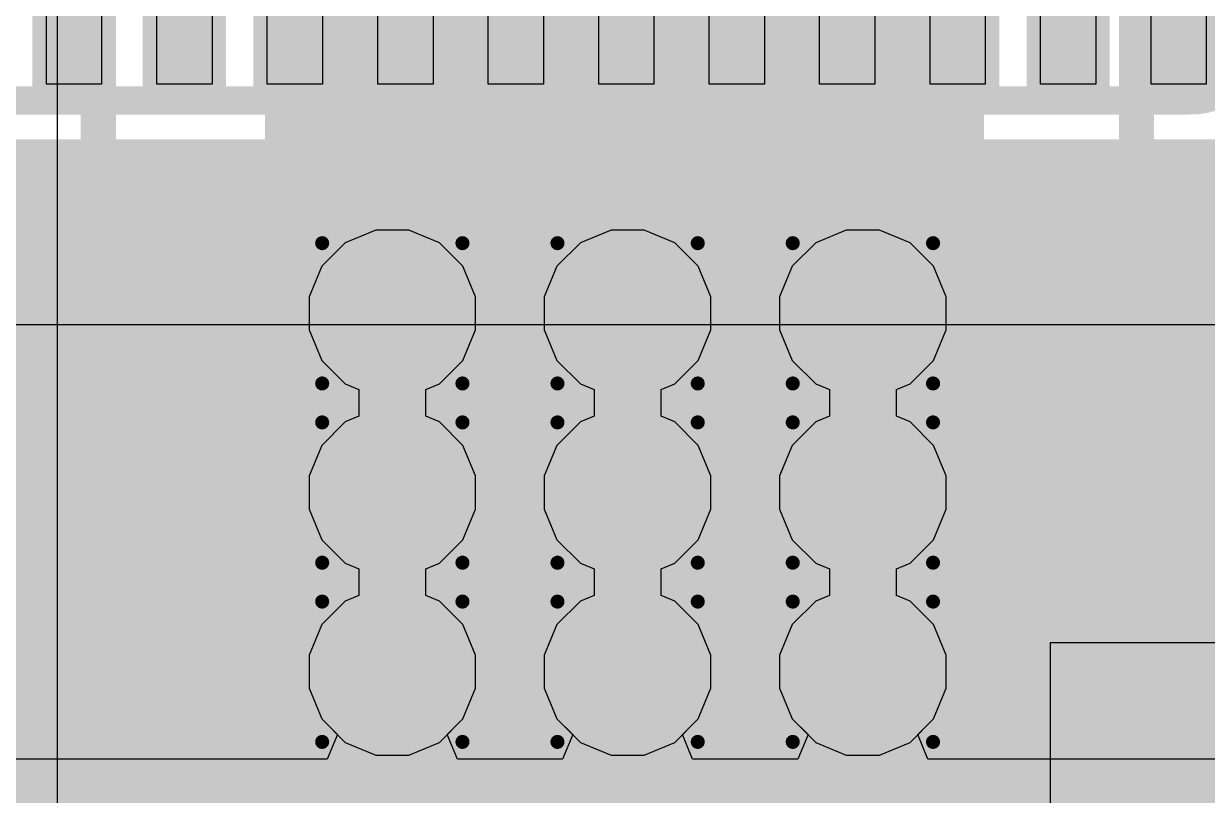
# Model space of a CAD drawing. Header units: inches. Extents: x -6 to 283, y -12 to 154.
# Drawn here: x 20.008 to 24.294, y -3.486 to -0.693 of the extents above; entities that cross this region are included whole.
import ezdxf

# ---------------------------------------------------------------- set-up
doc = ezdxf.new("R2010")
doc.units = ezdxf.units.IN
for name, color, linetype in [('Bottom Layer', 5, 'Continuous'), ('Bottom Overlay', 54, 'Continuous'), ('Bottom Paste', 16, 'Continuous'), ('Bottom Solder', 6, 'Continuous'), ('Drill Drawing', 1, 'Continuous'), ('GND-1', 16, 'Continuous'), ('GND-2', 90, 'Continuous'), ('GND-3', 216, 'Continuous'), ('GND-4', 54, 'Continuous'), ('PWR-1', 156, 'Continuous'), ('PWR-2', 130, 'Continuous'), ('Signal L1', 76, 'Continuous'), ('Signal L2', 6, 'Continuous'), ('Top Layer', 1, 'Continuous'), ('Top Paste', 8, 'Continuous'), ('Top Solder', 216, 'Continuous'), ('Via Holes', 16, 'Continuous')]:
    doc.layers.add(name, color=color, linetype=linetype)

# ---------------------------------------------------------------- blocks, each defined once
blk = doc.blocks.new('ESOP_8_B_53')
at = {"layer": 'Bottom Layer'}
blk.add_hatch(color=5, dxfattribs=at).paths.add_polyline_path([(-1.2, 1.65), (1.2, 1.65), (1.2, -1.65), (-1.2, -1.65)])
at = {"layer": 'Bottom Paste'}
blk.add_hatch(color=16, dxfattribs=at).paths.add_polyline_path([(-1.2, 1.65), (1.2, 1.65), (1.2, -1.65), (-1.2, -1.65)])
at = {"layer": 'Bottom Solder'}
blk.add_hatch(color=6, dxfattribs=at).paths.add_polyline_path([(-1.3016, 1.7516), (1.3016, 1.7516), (1.3016, -1.7516), (-1.3016, -1.7516)])
at = {"layer": 'Bottom Overlay'}
for points in [[(-1.905, -2.5146, 0.127, 0.127, 0), (-1.905, 2.5146, 0.127, 0.127, 0)], [(1.8542, -2.5146, 0.127, 0.127, 0), (1.8542, 2.5146, 0.127, 0.127, 0)]]:
    blk.add_lwpolyline(points, format="xyseb", dxfattribs=at)
blk = doc.blocks.new('QFN_64_EP_7_5_7_5__55')
at = {"layer": 'Top Layer'}
for points in [[(-3.1, 3.1), (3.1, 3.1), (3.1, -3.1), (-3.1, -3.1)], [(-4.3499, 1.9001), (-3.3499, 1.9001), (-3.3499, 1.7001), (-4.3499, 1.7001)], [(-4.3499, 1.5001), (-3.3499, 1.5001), (-3.3499, 1.3001), (-4.3499, 1.3001)], [(-4.3499, 1.1), (-3.3499, 1.1), (-3.3499, 0.9), (-4.3499, 0.9)], [(-4.3499, 0.6999), (-3.3499, 0.6999), (-3.3499, 0.4999), (-4.3499, 0.4999)], [(-4.3499, 0.2999), (-3.3499, 0.2999), (-3.3499, 0.0999), (-4.3499, 0.0999)], [(-4.3499, -0.0999), (-3.3499, -0.0999), (-3.3499, -0.2999), (-4.3499, -0.2999)], [(-4.3499, -0.4999), (-3.3499, -0.4999), (-3.3499, -0.6999), (-4.3499, -0.6999)], [(-4.3499, -0.9), (-3.3499, -0.9), (-3.3499, -1.1), (-4.3499, -1.1)], [(-4.3499, -1.3), (-3.3499, -1.3), (-3.3499, -1.5), (-4.3499, -1.5)], [(-4.3499, -1.7001), (-3.3499, -1.7001), (-3.3499, -1.9001), (-4.3499, -1.9001)], [(-4.3499, -2.0999), (-3.3499, -2.0999), (-3.3499, -2.2999), (-4.3499, -2.2999)]]:
    blk.add_hatch(color=1, dxfattribs=at).paths.add_polyline_path(points)
at = {"layer": 'Top Solder'}
for points in [[(-3.1508, 3.1508), (3.1508, 3.1508), (3.1508, -3.1508), (-3.1508, -3.1508)], [(-4.4007, 1.9509), (-3.2991, 1.9509), (-3.2991, 1.6493), (-4.4007, 1.6493)], [(-4.4007, 1.5509), (-3.2991, 1.5509), (-3.2991, 1.2493), (-4.4007, 1.2493)], [(-4.4007, 1.1508), (-3.2991, 1.1508), (-3.2991, 0.8492), (-4.4007, 0.8492)], [(-4.4007, 0.7507), (-3.2991, 0.7507), (-3.2991, 0.4491), (-4.4007, 0.4491)], [(-4.4007, 0.3507), (-3.2991, 0.3507), (-3.2991, 0.0491), (-4.4007, 0.0491)], [(-4.4007, -0.0491), (-3.2991, -0.0491), (-3.2991, -0.3507), (-4.4007, -0.3507)], [(-4.4007, -0.4491), (-3.2991, -0.4491), (-3.2991, -0.7507), (-4.4007, -0.7507)], [(-4.4007, -0.8492), (-3.2991, -0.8492), (-3.2991, -1.1508), (-4.4007, -1.1508)], [(-4.4007, -1.2492), (-3.2991, -1.2492), (-3.2991, -1.5508), (-4.4007, -1.5508)], [(-4.4007, -1.6493), (-3.2991, -1.6493), (-3.2991, -1.9509), (-4.4007, -1.9509)], [(-4.4007, -2.0491), (-3.2991, -2.0491), (-3.2991, -2.3507), (-4.4007, -2.3507)]]:
    blk.add_hatch(color=216, dxfattribs=at).paths.add_polyline_path(points)
at = {"layer": 'Top Paste'}
for p, q in [((-2.48, -2.48), (-2.48, 2.48)), ((-4.3499, 1.9001), (-3.3499, 1.9001)), ((-3.3499, 1.9001), (-3.3499, 1.7001)), ((-3.3499, 1.7001), (-4.3499, 1.7001)), ((-4.3499, 1.5), (-3.3499, 1.5)), ((-3.3499, 1.5), (-3.3499, 1.3)), ((-3.3499, 1.3), (-4.3499, 1.3)), ((-4.3499, 1.1), (-3.3499, 1.1)), ((-3.3499, 1.1), (-3.3499, 0.9)), ((-3.3499, 0.9), (-4.3499, 0.9)), ((-4.3499, 0.6999), (-3.3499, 0.6999)), ((-3.3499, 0.6999), (-3.3499, 0.5)), ((-3.3499, 0.5), (-4.3499, 0.5)), ((-4.3499, 0.2999), (-3.3499, 0.2999)), ((-3.3499, 0.2999), (-3.3499, 0.0999)), ((-3.3499, 0.0999), (-4.3499, 0.0999)), ((-4.3499, -0.0999), (-3.3499, -0.0999)), ((-3.3499, -0.0999), (-3.3499, -0.2999)), ((-3.3499, -0.2999), (-4.3499, -0.2999)), ((-4.3499, -0.5), (-3.3499, -0.4999)), ((-3.3499, -0.4999), (-3.3499, -0.6999)), ((-3.3499, -0.6999), (-4.3499, -0.6999)), ((-4.3499, -0.9), (-3.3499, -0.9)), ((-3.3499, -0.9), (-3.3499, -1.1)), ((-3.3499, -1.1), (-4.3499, -1.1)), ((-4.3499, -1.3), (-3.3499, -1.3)), ((-3.3499, -1.3), (-3.3499, -1.5001)), ((-3.3499, -1.5001), (-4.3499, -1.5)), ((-4.3499, -1.7001), (-3.3499, -1.7001)), ((-3.3499, -1.7001), (-3.3499, -1.9001)), ((-3.3499, -1.9001), (-4.3499, -1.9001)), ((-4.3499, -2.0999), (-3.3499, -2.0999)), ((-3.3499, -2.0999), (-3.3499, -2.2999)), ((-3.3499, -2.2999), (-4.3499, -2.2999))]:
    blk.add_line(p, q, dxfattribs=at)

msp = doc.modelspace()

# ---------------------------------------------------------------- hatches: boundary and pattern name
at = {"layer": 'Bottom Layer'}
h = msp.add_hatch(color=5, dxfattribs=at)
edge = h.paths.add_edge_path()
edge.add_arc((21.3428, -1.7412), 0.2, 0, 360)
h = msp.add_hatch(color=5, dxfattribs=at)
edge = h.paths.add_edge_path()
edge.add_arc((22.1948, -1.7412), 0.2, 0, 360)
h = msp.add_hatch(color=5, dxfattribs=at)
edge = h.paths.add_edge_path()
edge.add_arc((23.0468, -1.7412), 0.2, 0, 360)
for points in [[(22.0529, -2.6692), (26.3566, -2.6692), (26.3566, -2.0692), (22.0529, -2.0692)], [(23.9566, -9.5826), (26.3566, -9.5826), (26.3566, -3.0879), (23.9566, -3.0879)]]:
    msp.add_hatch(color=5, dxfattribs=at).paths.add_polyline_path(points)
h = msp.add_hatch(color=5, dxfattribs=at)
edge = h.paths.add_edge_path()
edge.add_arc((21.3428, -2.3901), 0.2, 0, 360)
h = msp.add_hatch(color=5, dxfattribs=at)
edge = h.paths.add_edge_path()
edge.add_arc((22.1948, -2.3901), 0.2, 0, 360)
h = msp.add_hatch(color=5, dxfattribs=at)
edge = h.paths.add_edge_path()
edge.add_arc((23.0468, -2.3901), 0.2, 0, 360)
h = msp.add_hatch(color=5, dxfattribs=at)
edge = h.paths.add_edge_path()
edge.add_arc((21.3428, -3.0389), 0.2, 0, 360)
h = msp.add_hatch(color=5, dxfattribs=at)
edge = h.paths.add_edge_path()
edge.add_arc((22.1948, -3.0389), 0.2, 0, 360)
h = msp.add_hatch(color=5, dxfattribs=at)
edge = h.paths.add_edge_path()
edge.add_arc((23.0468, -3.0389), 0.2, 0, 360)
at = {"layer": 'GND-1'}
h = msp.add_hatch(color=16, dxfattribs=at)
edge = h.paths.add_edge_path()
edge.add_arc((21.3428, -1.7412), 0.2, 0, 360)
h = msp.add_hatch(color=16, dxfattribs=at)
edge = h.paths.add_edge_path()
edge.add_arc((22.1948, -1.7412), 0.2, 0, 360)
h = msp.add_hatch(color=16, dxfattribs=at)
edge = h.paths.add_edge_path()
edge.add_arc((23.0468, -1.7412), 0.2, 0, 360)
h = msp.add_hatch(color=16, dxfattribs=at)
edge = h.paths.add_edge_path()
edge.add_arc((21.3428, -2.3901), 0.2, 0, 360)
h = msp.add_hatch(color=16, dxfattribs=at)
edge = h.paths.add_edge_path()
edge.add_arc((22.1948, -2.3901), 0.2, 0, 360)
h = msp.add_hatch(color=16, dxfattribs=at)
edge = h.paths.add_edge_path()
edge.add_arc((23.0468, -2.3901), 0.2, 0, 360)
h = msp.add_hatch(color=16, dxfattribs=at)
edge = h.paths.add_edge_path()
edge.add_arc((21.3428, -3.0389), 0.2, 0, 360)
h = msp.add_hatch(color=16, dxfattribs=at)
edge = h.paths.add_edge_path()
edge.add_arc((22.1948, -3.0389), 0.2, 0, 360)
h = msp.add_hatch(color=16, dxfattribs=at)
edge = h.paths.add_edge_path()
edge.add_arc((23.0468, -3.0389), 0.2, 0, 360)
at = {"layer": 'GND-2'}
h = msp.add_hatch(color=90, dxfattribs=at)
edge = h.paths.add_edge_path()
edge.add_arc((21.3428, -1.7412), 0.2, 0, 360)
h = msp.add_hatch(color=90, dxfattribs=at)
edge = h.paths.add_edge_path()
edge.add_arc((22.1948, -1.7412), 0.2, 0, 360)
h = msp.add_hatch(color=90, dxfattribs=at)
edge = h.paths.add_edge_path()
edge.add_arc((23.0468, -1.7412), 0.2, 0, 360)
h = msp.add_hatch(color=90, dxfattribs=at)
edge = h.paths.add_edge_path()
edge.add_arc((21.3428, -2.3901), 0.2, 0, 360)
h = msp.add_hatch(color=90, dxfattribs=at)
edge = h.paths.add_edge_path()
edge.add_arc((22.1948, -2.3901), 0.2, 0, 360)
h = msp.add_hatch(color=90, dxfattribs=at)
edge = h.paths.add_edge_path()
edge.add_arc((23.0468, -2.3901), 0.2, 0, 360)
h = msp.add_hatch(color=90, dxfattribs=at)
edge = h.paths.add_edge_path()
edge.add_arc((21.3428, -3.0389), 0.2, 0, 360)
h = msp.add_hatch(color=90, dxfattribs=at)
edge = h.paths.add_edge_path()
edge.add_arc((22.1948, -3.0389), 0.2, 0, 360)
h = msp.add_hatch(color=90, dxfattribs=at)
edge = h.paths.add_edge_path()
edge.add_arc((23.0468, -3.0389), 0.2, 0, 360)
at = {"layer": 'GND-3'}
h = msp.add_hatch(color=216, dxfattribs=at)
edge = h.paths.add_edge_path()
edge.add_arc((21.3428, -1.7412), 0.2, 0, 360)
h = msp.add_hatch(color=216, dxfattribs=at)
edge = h.paths.add_edge_path()
edge.add_arc((22.1948, -1.7412), 0.2, 0, 360)
h = msp.add_hatch(color=216, dxfattribs=at)
edge = h.paths.add_edge_path()
edge.add_arc((23.0468, -1.7412), 0.2, 0, 360)
h = msp.add_hatch(color=216, dxfattribs=at)
edge = h.paths.add_edge_path()
edge.add_arc((21.3428, -2.3901), 0.2, 0, 360)
h = msp.add_hatch(color=216, dxfattribs=at)
edge = h.paths.add_edge_path()
edge.add_arc((22.1948, -2.3901), 0.2, 0, 360)
h = msp.add_hatch(color=216, dxfattribs=at)
edge = h.paths.add_edge_path()
edge.add_arc((23.0468, -2.3901), 0.2, 0, 360)
h = msp.add_hatch(color=216, dxfattribs=at)
edge = h.paths.add_edge_path()
edge.add_arc((21.3428, -3.0389), 0.2, 0, 360)
h = msp.add_hatch(color=216, dxfattribs=at)
edge = h.paths.add_edge_path()
edge.add_arc((22.1948, -3.0389), 0.2, 0, 360)
h = msp.add_hatch(color=216, dxfattribs=at)
edge = h.paths.add_edge_path()
edge.add_arc((23.0468, -3.0389), 0.2, 0, 360)
at = {"layer": 'GND-4'}
h = msp.add_hatch(color=54, dxfattribs=at)
edge = h.paths.add_edge_path()
edge.add_arc((21.3428, -1.7412), 0.2, 0, 360)
h = msp.add_hatch(color=54, dxfattribs=at)
edge = h.paths.add_edge_path()
edge.add_arc((22.1948, -1.7412), 0.2, 0, 360)
h = msp.add_hatch(color=54, dxfattribs=at)
edge = h.paths.add_edge_path()
edge.add_arc((23.0468, -1.7412), 0.2, 0, 360)
h = msp.add_hatch(color=54, dxfattribs=at)
edge = h.paths.add_edge_path()
edge.add_arc((21.3428, -2.3901), 0.2, 0, 360)
h = msp.add_hatch(color=54, dxfattribs=at)
edge = h.paths.add_edge_path()
edge.add_arc((22.1948, -2.3901), 0.2, 0, 360)
h = msp.add_hatch(color=54, dxfattribs=at)
edge = h.paths.add_edge_path()
edge.add_arc((23.0468, -2.3901), 0.2, 0, 360)
h = msp.add_hatch(color=54, dxfattribs=at)
edge = h.paths.add_edge_path()
edge.add_arc((21.3428, -3.0389), 0.2, 0, 360)
h = msp.add_hatch(color=54, dxfattribs=at)
edge = h.paths.add_edge_path()
edge.add_arc((22.1948, -3.0389), 0.2, 0, 360)
h = msp.add_hatch(color=54, dxfattribs=at)
edge = h.paths.add_edge_path()
edge.add_arc((23.0468, -3.0389), 0.2, 0, 360)
at = {"layer": 'PWR-1'}
h = msp.add_hatch(color=156, dxfattribs=at)
edge = h.paths.add_edge_path()
edge.add_arc((21.3428, -1.7412), 0.2, 0, 360)
h = msp.add_hatch(color=156, dxfattribs=at)
edge = h.paths.add_edge_path()
edge.add_arc((22.1948, -1.7412), 0.2, 0, 360)
h = msp.add_hatch(color=156, dxfattribs=at)
edge = h.paths.add_edge_path()
edge.add_arc((23.0468, -1.7412), 0.2, 0, 360)
h = msp.add_hatch(color=156, dxfattribs=at)
edge = h.paths.add_edge_path()
edge.add_arc((21.3428, -2.3901), 0.2, 0, 360)
h = msp.add_hatch(color=156, dxfattribs=at)
edge = h.paths.add_edge_path()
edge.add_arc((22.1948, -2.3901), 0.2, 0, 360)
h = msp.add_hatch(color=156, dxfattribs=at)
edge = h.paths.add_edge_path()
edge.add_arc((23.0468, -2.3901), 0.2, 0, 360)
h = msp.add_hatch(color=156, dxfattribs=at)
edge = h.paths.add_edge_path()
edge.add_arc((21.3428, -3.0389), 0.2, 0, 360)
h = msp.add_hatch(color=156, dxfattribs=at)
edge = h.paths.add_edge_path()
edge.add_arc((22.1948, -3.0389), 0.2, 0, 360)
h = msp.add_hatch(color=156, dxfattribs=at)
edge = h.paths.add_edge_path()
edge.add_arc((23.0468, -3.0389), 0.2, 0, 360)
at = {"layer": 'PWR-2'}
h = msp.add_hatch(color=130, dxfattribs=at)
edge = h.paths.add_edge_path()
edge.add_arc((21.3428, -1.7412), 0.2, 0, 360)
h = msp.add_hatch(color=130, dxfattribs=at)
edge = h.paths.add_edge_path()
edge.add_arc((22.1948, -1.7412), 0.2, 0, 360)
h = msp.add_hatch(color=130, dxfattribs=at)
edge = h.paths.add_edge_path()
edge.add_arc((23.0468, -1.7412), 0.2, 0, 360)
h = msp.add_hatch(color=130, dxfattribs=at)
edge = h.paths.add_edge_path()
edge.add_arc((21.3428, -2.3901), 0.2, 0, 360)
h = msp.add_hatch(color=130, dxfattribs=at)
edge = h.paths.add_edge_path()
edge.add_arc((22.1948, -2.3901), 0.2, 0, 360)
h = msp.add_hatch(color=130, dxfattribs=at)
edge = h.paths.add_edge_path()
edge.add_arc((23.0468, -2.3901), 0.2, 0, 360)
h = msp.add_hatch(color=130, dxfattribs=at)
edge = h.paths.add_edge_path()
edge.add_arc((21.3428, -3.0389), 0.2, 0, 360)
h = msp.add_hatch(color=130, dxfattribs=at)
edge = h.paths.add_edge_path()
edge.add_arc((22.1948, -3.0389), 0.2, 0, 360)
h = msp.add_hatch(color=130, dxfattribs=at)
edge = h.paths.add_edge_path()
edge.add_arc((23.0468, -3.0389), 0.2, 0, 360)
at = {"layer": 'Signal L1'}
h = msp.add_hatch(color=76, dxfattribs=at)
edge = h.paths.add_edge_path()
edge.add_arc((21.3428, -1.7412), 0.2, 0, 360)
h = msp.add_hatch(color=76, dxfattribs=at)
edge = h.paths.add_edge_path()
edge.add_arc((22.1948, -1.7412), 0.2, 0, 360)
h = msp.add_hatch(color=76, dxfattribs=at)
edge = h.paths.add_edge_path()
edge.add_arc((23.0468, -1.7412), 0.2, 0, 360)
h = msp.add_hatch(color=76, dxfattribs=at)
edge = h.paths.add_edge_path()
edge.add_arc((21.3428, -2.3901), 0.2, 0, 360)
h = msp.add_hatch(color=76, dxfattribs=at)
edge = h.paths.add_edge_path()
edge.add_arc((22.1948, -2.3901), 0.2, 0, 360)
h = msp.add_hatch(color=76, dxfattribs=at)
edge = h.paths.add_edge_path()
edge.add_arc((23.0468, -2.3901), 0.2, 0, 360)
h = msp.add_hatch(color=76, dxfattribs=at)
edge = h.paths.add_edge_path()
edge.add_arc((21.3428, -3.0389), 0.2, 0, 360)
h = msp.add_hatch(color=76, dxfattribs=at)
edge = h.paths.add_edge_path()
edge.add_arc((22.1948, -3.0389), 0.2, 0, 360)
h = msp.add_hatch(color=76, dxfattribs=at)
edge = h.paths.add_edge_path()
edge.add_arc((23.0468, -3.0389), 0.2, 0, 360)
at = {"layer": 'Signal L2'}
h = msp.add_hatch(color=6, dxfattribs=at)
edge = h.paths.add_edge_path()
edge.add_arc((21.3428, -1.7412), 0.2, 0, 360)
h = msp.add_hatch(color=6, dxfattribs=at)
edge = h.paths.add_edge_path()
edge.add_arc((22.1948, -1.7412), 0.2, 0, 360)
h = msp.add_hatch(color=6, dxfattribs=at)
edge = h.paths.add_edge_path()
edge.add_arc((23.0468, -1.7412), 0.2, 0, 360)
h = msp.add_hatch(color=6, dxfattribs=at)
edge = h.paths.add_edge_path()
edge.add_arc((21.3428, -2.3901), 0.2, 0, 360)
h = msp.add_hatch(color=6, dxfattribs=at)
edge = h.paths.add_edge_path()
edge.add_arc((22.1948, -2.3901), 0.2, 0, 360)
h = msp.add_hatch(color=6, dxfattribs=at)
edge = h.paths.add_edge_path()
edge.add_arc((23.0468, -2.3901), 0.2, 0, 360)
h = msp.add_hatch(color=6, dxfattribs=at)
edge = h.paths.add_edge_path()
edge.add_arc((21.3428, -3.0389), 0.2, 0, 360)
h = msp.add_hatch(color=6, dxfattribs=at)
edge = h.paths.add_edge_path()
edge.add_arc((22.1948, -3.0389), 0.2, 0, 360)
h = msp.add_hatch(color=6, dxfattribs=at)
edge = h.paths.add_edge_path()
edge.add_arc((23.0468, -3.0389), 0.2, 0, 360)
at = {"layer": 'Top Layer'}
for points in [[(21.1122, -0.9117), (21.1122, 0.0883), (20.8901, 0.0883), (20.8901, -0.9117)], [(21.268, 0.0883), (21.268, -0.9117), (21.4901, -0.9117), (21.4901, 0.0883)], [(22.3123, -0.9117), (22.3123, 0.0883), (22.0902, 0.0883), (22.0902, -0.9117)], [(22.4682, 0.0883), (22.4682, -0.9117), (22.6903, -0.9117), (22.6903, 0.0883)], [(23.5122, -0.9117), (23.5122, 0.0883), (23.2901, 0.0883), (23.2901, -0.9117)], [(23.6681, 0.0883), (23.6681, -0.9117), (23.8902, -0.9117), (23.8902, 0.0883)]]:
    msp.add_hatch(color=1, dxfattribs=at).paths.add_polyline_path(points)
h = msp.add_hatch(color=1, dxfattribs=at)
edge = h.paths.add_edge_path()
edge.add_arc((21.3428, -1.7412), 0.2, 0, 360)
h = msp.add_hatch(color=1, dxfattribs=at)
edge = h.paths.add_edge_path()
edge.add_arc((22.1948, -1.7412), 0.2, 0, 360)
h = msp.add_hatch(color=1, dxfattribs=at)
edge = h.paths.add_edge_path()
edge.add_arc((23.0468, -1.7412), 0.2, 0, 360)
h = msp.add_hatch(color=1, dxfattribs=at)
edge = h.paths.add_edge_path()
edge.add_arc((21.3428, -2.3901), 0.2, 0, 360)
h = msp.add_hatch(color=1, dxfattribs=at)
edge = h.paths.add_edge_path()
edge.add_arc((22.1948, -2.3901), 0.2, 0, 360)
h = msp.add_hatch(color=1, dxfattribs=at)
edge = h.paths.add_edge_path()
edge.add_arc((23.0468, -2.3901), 0.2, 0, 360)
h = msp.add_hatch(color=1, dxfattribs=at)
edge = h.paths.add_edge_path()
edge.add_arc((21.3428, -3.0389), 0.2, 0, 360)
h = msp.add_hatch(color=1, dxfattribs=at)
edge = h.paths.add_edge_path()
edge.add_arc((22.1948, -3.0389), 0.2, 0, 360)
h = msp.add_hatch(color=1, dxfattribs=at)
edge = h.paths.add_edge_path()
edge.add_arc((23.0468, -3.0389), 0.2, 0, 360)
at = {"layer": 'Via Holes'}
h = msp.add_hatch(color=7, dxfattribs=at)
edge = h.paths.add_edge_path()
edge.add_arc((21.3428, -1.7412), 0.1, 0, 360)
h = msp.add_hatch(color=7, dxfattribs=at)
edge = h.paths.add_edge_path()
edge.add_arc((22.1948, -1.7412), 0.1, 0, 360)
h = msp.add_hatch(color=7, dxfattribs=at)
edge = h.paths.add_edge_path()
edge.add_arc((23.0468, -1.7412), 0.1, 0, 360)
h = msp.add_hatch(color=7, dxfattribs=at)
edge = h.paths.add_edge_path()
edge.add_arc((21.3428, -2.3901), 0.1, 0, 360)
h = msp.add_hatch(color=7, dxfattribs=at)
edge = h.paths.add_edge_path()
edge.add_arc((22.1948, -2.3901), 0.1, 0, 360)
h = msp.add_hatch(color=7, dxfattribs=at)
edge = h.paths.add_edge_path()
edge.add_arc((23.0468, -2.3901), 0.1, 0, 360)
h = msp.add_hatch(color=7, dxfattribs=at)
edge = h.paths.add_edge_path()
edge.add_arc((21.3428, -3.0389), 0.1, 0, 360)
h = msp.add_hatch(color=7, dxfattribs=at)
edge = h.paths.add_edge_path()
edge.add_arc((22.1948, -3.0389), 0.1, 0, 360)
h = msp.add_hatch(color=7, dxfattribs=at)
edge = h.paths.add_edge_path()
edge.add_arc((23.0468, -3.0389), 0.1, 0, 360)

# ---------------------------------------------------------------- linework, layer by layer
at = {"layer": 'Bottom Layer'}
for p, q in [((20.1308, -5.8408), (20.1308, 0.6482)), ((20.1308, -5.8408), (20.1308, 0.6482)), ((23.7244, -2.9342), (23.7244, -5.8408)), ((26.3566, -2.9342), (23.7244, -2.9342)), ((26.3566, -2.9342), (23.7244, -2.9342)), ((23.7244, -2.9342), (23.7244, -5.8408))]:
    msp.add_line(p, q, dxfattribs=at)
at = {"layer": 'Drill Drawing'}
for points in [[(21.0888, -1.4872, 0.0508, 0.0508, 0), (21.5968, -1.4872, 0.0508, 0.0508, 0)], [(21.0888, -1.9952, 0.0508, 0.0508, 0), (21.0888, -1.4872, 0.0508, 0.0508, 0)], [(21.5968, -1.9952, 0.0508, 0.0508, 0), (21.5968, -1.4872, 0.0508, 0.0508, 0)], [(21.9408, -1.4872, 0.0508, 0.0508, 0), (22.4488, -1.4872, 0.0508, 0.0508, 0)], [(21.9408, -1.9952, 0.0508, 0.0508, 0), (21.9408, -1.4872, 0.0508, 0.0508, 0)], [(22.4488, -1.9952, 0.0508, 0.0508, 0), (22.4488, -1.4872, 0.0508, 0.0508, 0)], [(22.7928, -1.4872, 0.0508, 0.0508, 0), (23.3008, -1.4872, 0.0508, 0.0508, 0)], [(22.7928, -1.9952, 0.0508, 0.0508, 0), (22.7928, -1.4872, 0.0508, 0.0508, 0)], [(23.3008, -1.9952, 0.0508, 0.0508, 0), (23.3008, -1.4872, 0.0508, 0.0508, 0)], [(21.0888, -1.9952, 0.0508, 0.0508, 0), (21.5968, -1.9952, 0.0508, 0.0508, 0)], [(21.9408, -1.9952, 0.0508, 0.0508, 0), (22.4488, -1.9952, 0.0508, 0.0508, 0)], [(22.7928, -1.9952, 0.0508, 0.0508, 0), (23.3008, -1.9952, 0.0508, 0.0508, 0)], [(21.0888, -2.1361, 0.0508, 0.0508, 0), (21.5968, -2.1361, 0.0508, 0.0508, 0)], [(21.0888, -2.6441, 0.0508, 0.0508, 0), (21.0888, -2.1361, 0.0508, 0.0508, 0)], [(21.5968, -2.6441, 0.0508, 0.0508, 0), (21.5968, -2.1361, 0.0508, 0.0508, 0)], [(21.9408, -2.1361, 0.0508, 0.0508, 0), (22.4488, -2.1361, 0.0508, 0.0508, 0)], [(21.9408, -2.6441, 0.0508, 0.0508, 0), (21.9408, -2.1361, 0.0508, 0.0508, 0)], [(22.4488, -2.6441, 0.0508, 0.0508, 0), (22.4488, -2.1361, 0.0508, 0.0508, 0)], [(22.7928, -2.1361, 0.0508, 0.0508, 0), (23.3008, -2.1361, 0.0508, 0.0508, 0)], [(22.7928, -2.6441, 0.0508, 0.0508, 0), (22.7928, -2.1361, 0.0508, 0.0508, 0)], [(23.3008, -2.6441, 0.0508, 0.0508, 0), (23.3008, -2.1361, 0.0508, 0.0508, 0)], [(21.0888, -2.6441, 0.0508, 0.0508, 0), (21.5968, -2.6441, 0.0508, 0.0508, 0)], [(21.9408, -2.6441, 0.0508, 0.0508, 0), (22.4488, -2.6441, 0.0508, 0.0508, 0)], [(22.7928, -2.6441, 0.0508, 0.0508, 0), (23.3008, -2.6441, 0.0508, 0.0508, 0)], [(21.0888, -2.7849, 0.0508, 0.0508, 0), (21.5968, -2.7849, 0.0508, 0.0508, 0)], [(21.0888, -3.2929, 0.0508, 0.0508, 0), (21.0888, -2.7849, 0.0508, 0.0508, 0)], [(21.5968, -3.2929, 0.0508, 0.0508, 0), (21.5968, -2.7849, 0.0508, 0.0508, 0)], [(21.9408, -2.7849, 0.0508, 0.0508, 0), (22.4488, -2.7849, 0.0508, 0.0508, 0)], [(21.9408, -3.2929, 0.0508, 0.0508, 0), (21.9408, -2.7849, 0.0508, 0.0508, 0)], [(22.4488, -3.2929, 0.0508, 0.0508, 0), (22.4488, -2.7849, 0.0508, 0.0508, 0)], [(22.7928, -2.7849, 0.0508, 0.0508, 0), (23.3008, -2.7849, 0.0508, 0.0508, 0)], [(22.7928, -3.2929, 0.0508, 0.0508, 0), (22.7928, -2.7849, 0.0508, 0.0508, 0)], [(23.3008, -3.2929, 0.0508, 0.0508, 0), (23.3008, -2.7849, 0.0508, 0.0508, 0)], [(21.0888, -3.2929, 0.0508, 0.0508, 0), (21.5968, -3.2929, 0.0508, 0.0508, 0)], [(21.9408, -3.2929, 0.0508, 0.0508, 0), (22.4488, -3.2929, 0.0508, 0.0508, 0)], [(22.7928, -3.2929, 0.0508, 0.0508, 0), (23.3008, -3.2929, 0.0508, 0.0508, 0)]]:
    msp.add_lwpolyline(points, format="xyseb", dxfattribs=at)
for points in [[(21.0761, -1.4872, 0.0254, 0.0254, 1), (21.1015, -1.4872, 0.0254, 0.0254, 1)], [(21.0761, -1.4872, 0.0254, 0.0254, 1), (21.1015, -1.4872, 0.0254, 0.0254, 1)], [(21.5841, -1.4872, 0.0254, 0.0254, 1), (21.6095, -1.4872, 0.0254, 0.0254, 1)], [(21.5841, -1.4872, 0.0254, 0.0254, 1), (21.6095, -1.4872, 0.0254, 0.0254, 1)], [(21.9281, -1.4872, 0.0254, 0.0254, 1), (21.9535, -1.4872, 0.0254, 0.0254, 1)], [(21.9281, -1.4872, 0.0254, 0.0254, 1), (21.9535, -1.4872, 0.0254, 0.0254, 1)], [(22.4361, -1.4872, 0.0254, 0.0254, 1), (22.4615, -1.4872, 0.0254, 0.0254, 1)], [(22.4361, -1.4872, 0.0254, 0.0254, 1), (22.4615, -1.4872, 0.0254, 0.0254, 1)], [(22.7801, -1.4872, 0.0254, 0.0254, 1), (22.8055, -1.4872, 0.0254, 0.0254, 1)], [(22.7801, -1.4872, 0.0254, 0.0254, 1), (22.8055, -1.4872, 0.0254, 0.0254, 1)], [(23.2881, -1.4872, 0.0254, 0.0254, 1), (23.3135, -1.4872, 0.0254, 0.0254, 1)], [(23.2881, -1.4872, 0.0254, 0.0254, 1), (23.3135, -1.4872, 0.0254, 0.0254, 1)], [(21.0761, -1.9952, 0.0254, 0.0254, 1), (21.1015, -1.9952, 0.0254, 0.0254, 1)], [(21.0761, -1.9952, 0.0254, 0.0254, 1), (21.1015, -1.9952, 0.0254, 0.0254, 1)], [(21.5841, -1.9952, 0.0254, 0.0254, 1), (21.6095, -1.9952, 0.0254, 0.0254, 1)], [(21.5841, -1.9952, 0.0254, 0.0254, 1), (21.6095, -1.9952, 0.0254, 0.0254, 1)], [(21.9281, -1.9952, 0.0254, 0.0254, 1), (21.9535, -1.9952, 0.0254, 0.0254, 1)], [(21.9281, -1.9952, 0.0254, 0.0254, 1), (21.9535, -1.9952, 0.0254, 0.0254, 1)], [(22.4361, -1.9952, 0.0254, 0.0254, 1), (22.4615, -1.9952, 0.0254, 0.0254, 1)], [(22.4361, -1.9952, 0.0254, 0.0254, 1), (22.4615, -1.9952, 0.0254, 0.0254, 1)], [(22.7801, -1.9952, 0.0254, 0.0254, 1), (22.8055, -1.9952, 0.0254, 0.0254, 1)], [(22.7801, -1.9952, 0.0254, 0.0254, 1), (22.8055, -1.9952, 0.0254, 0.0254, 1)], [(23.2881, -1.9952, 0.0254, 0.0254, 1), (23.3135, -1.9952, 0.0254, 0.0254, 1)], [(23.2881, -1.9952, 0.0254, 0.0254, 1), (23.3135, -1.9952, 0.0254, 0.0254, 1)], [(21.0761, -2.1361, 0.0254, 0.0254, 1), (21.1015, -2.1361, 0.0254, 0.0254, 1)], [(21.0761, -2.1361, 0.0254, 0.0254, 1), (21.1015, -2.1361, 0.0254, 0.0254, 1)], [(21.5841, -2.1361, 0.0254, 0.0254, 1), (21.6095, -2.1361, 0.0254, 0.0254, 1)], [(21.5841, -2.1361, 0.0254, 0.0254, 1), (21.6095, -2.1361, 0.0254, 0.0254, 1)], [(21.9281, -2.1361, 0.0254, 0.0254, 1), (21.9535, -2.1361, 0.0254, 0.0254, 1)], [(21.9281, -2.1361, 0.0254, 0.0254, 1), (21.9535, -2.1361, 0.0254, 0.0254, 1)], [(22.4361, -2.1361, 0.0254, 0.0254, 1), (22.4615, -2.1361, 0.0254, 0.0254, 1)], [(22.4361, -2.1361, 0.0254, 0.0254, 1), (22.4615, -2.1361, 0.0254, 0.0254, 1)], [(22.7801, -2.1361, 0.0254, 0.0254, 1), (22.8055, -2.1361, 0.0254, 0.0254, 1)], [(22.7801, -2.1361, 0.0254, 0.0254, 1), (22.8055, -2.1361, 0.0254, 0.0254, 1)], [(23.2881, -2.1361, 0.0254, 0.0254, 1), (23.3135, -2.1361, 0.0254, 0.0254, 1)], [(23.2881, -2.1361, 0.0254, 0.0254, 1), (23.3135, -2.1361, 0.0254, 0.0254, 1)], [(21.0761, -2.6441, 0.0254, 0.0254, 1), (21.1015, -2.6441, 0.0254, 0.0254, 1)], [(21.0761, -2.6441, 0.0254, 0.0254, 1), (21.1015, -2.6441, 0.0254, 0.0254, 1)], [(21.5841, -2.6441, 0.0254, 0.0254, 1), (21.6095, -2.6441, 0.0254, 0.0254, 1)], [(21.5841, -2.6441, 0.0254, 0.0254, 1), (21.6095, -2.6441, 0.0254, 0.0254, 1)], [(21.9281, -2.6441, 0.0254, 0.0254, 1), (21.9535, -2.6441, 0.0254, 0.0254, 1)], [(21.9281, -2.6441, 0.0254, 0.0254, 1), (21.9535, -2.6441, 0.0254, 0.0254, 1)], [(22.4361, -2.6441, 0.0254, 0.0254, 1), (22.4615, -2.6441, 0.0254, 0.0254, 1)], [(22.4361, -2.6441, 0.0254, 0.0254, 1), (22.4615, -2.6441, 0.0254, 0.0254, 1)], [(22.7801, -2.6441, 0.0254, 0.0254, 1), (22.8055, -2.6441, 0.0254, 0.0254, 1)], [(22.7801, -2.6441, 0.0254, 0.0254, 1), (22.8055, -2.6441, 0.0254, 0.0254, 1)], [(23.2881, -2.6441, 0.0254, 0.0254, 1), (23.3135, -2.6441, 0.0254, 0.0254, 1)], [(23.2881, -2.6441, 0.0254, 0.0254, 1), (23.3135, -2.6441, 0.0254, 0.0254, 1)], [(21.0761, -2.7849, 0.0254, 0.0254, 1), (21.1015, -2.7849, 0.0254, 0.0254, 1)], [(21.0761, -2.7849, 0.0254, 0.0254, 1), (21.1015, -2.7849, 0.0254, 0.0254, 1)], [(21.5841, -2.7849, 0.0254, 0.0254, 1), (21.6095, -2.7849, 0.0254, 0.0254, 1)], [(21.5841, -2.7849, 0.0254, 0.0254, 1), (21.6095, -2.7849, 0.0254, 0.0254, 1)], [(21.9281, -2.7849, 0.0254, 0.0254, 1), (21.9535, -2.7849, 0.0254, 0.0254, 1)], [(21.9281, -2.7849, 0.0254, 0.0254, 1), (21.9535, -2.7849, 0.0254, 0.0254, 1)], [(22.4361, -2.7849, 0.0254, 0.0254, 1), (22.4615, -2.7849, 0.0254, 0.0254, 1)], [(22.4361, -2.7849, 0.0254, 0.0254, 1), (22.4615, -2.7849, 0.0254, 0.0254, 1)], [(22.7801, -2.7849, 0.0254, 0.0254, 1), (22.8055, -2.7849, 0.0254, 0.0254, 1)], [(22.7801, -2.7849, 0.0254, 0.0254, 1), (22.8055, -2.7849, 0.0254, 0.0254, 1)], [(23.2881, -2.7849, 0.0254, 0.0254, 1), (23.3135, -2.7849, 0.0254, 0.0254, 1)], [(23.2881, -2.7849, 0.0254, 0.0254, 1), (23.3135, -2.7849, 0.0254, 0.0254, 1)], [(21.0761, -3.2929, 0.0254, 0.0254, 1), (21.1015, -3.2929, 0.0254, 0.0254, 1)], [(21.0761, -3.2929, 0.0254, 0.0254, 1), (21.1015, -3.2929, 0.0254, 0.0254, 1)], [(21.5841, -3.2929, 0.0254, 0.0254, 1), (21.6095, -3.2929, 0.0254, 0.0254, 1)], [(21.5841, -3.2929, 0.0254, 0.0254, 1), (21.6095, -3.2929, 0.0254, 0.0254, 1)], [(21.9281, -3.2929, 0.0254, 0.0254, 1), (21.9535, -3.2929, 0.0254, 0.0254, 1)], [(21.9281, -3.2929, 0.0254, 0.0254, 1), (21.9535, -3.2929, 0.0254, 0.0254, 1)], [(22.4361, -3.2929, 0.0254, 0.0254, 1), (22.4615, -3.2929, 0.0254, 0.0254, 1)], [(22.4361, -3.2929, 0.0254, 0.0254, 1), (22.4615, -3.2929, 0.0254, 0.0254, 1)], [(22.7801, -3.2929, 0.0254, 0.0254, 1), (22.8055, -3.2929, 0.0254, 0.0254, 1)], [(22.7801, -3.2929, 0.0254, 0.0254, 1), (22.8055, -3.2929, 0.0254, 0.0254, 1)], [(23.2881, -3.2929, 0.0254, 0.0254, 1), (23.3135, -3.2929, 0.0254, 0.0254, 1)], [(23.2881, -3.2929, 0.0254, 0.0254, 1), (23.3135, -3.2929, 0.0254, 0.0254, 1)]]:
    msp.add_lwpolyline(points, format="xyseb", close=True, dxfattribs=at)
at = {"layer": 'PWR-1'}
for p, q in [((21.2828, -1.4396), (21.172, -1.4856)), ((21.4028, -1.4396), (21.2828, -1.4396)), ((21.5137, -1.4856), (21.4028, -1.4396)), ((22.1348, -1.4396), (22.024, -1.4856)), ((22.2548, -1.4396), (22.1348, -1.4396)), ((22.3657, -1.4856), (22.2548, -1.4396)), ((22.9868, -1.4396), (22.876, -1.4856)), ((23.1068, -1.4396), (22.9868, -1.4396)), ((23.2177, -1.4856), (23.1068, -1.4396)), ((21.172, -1.4856), (21.0871, -1.5704)), ((21.5985, -1.5704), (21.5137, -1.4856)), ((22.024, -1.4856), (21.9391, -1.5704)), ((22.4505, -1.5704), (22.3657, -1.4856)), ((22.876, -1.4856), (22.7912, -1.5704)), ((23.3025, -1.5704), (23.2177, -1.4856)), ((21.0871, -1.5704), (21.0412, -1.6813)), ((21.6444, -1.6813), (21.5985, -1.5704)), ((21.9391, -1.5704), (21.8932, -1.6813)), ((22.4964, -1.6813), (22.4505, -1.5704)), ((22.7912, -1.5704), (22.7452, -1.6813)), ((23.3484, -1.6813), (23.3025, -1.5704)), ((21.0412, -1.6813), (21.0412, -1.8012)), ((21.6444, -1.8012), (21.6444, -1.6813)), ((21.8932, -1.6813), (21.8932, -1.8012)), ((22.4964, -1.8012), (22.4964, -1.6813)), ((22.7452, -1.6813), (22.7452, -1.8012)), ((23.3484, -1.8012), (23.3484, -1.6813)), ((21.0412, -1.8012), (21.0871, -1.9121)), ((21.5985, -1.9121), (21.6444, -1.8012)), ((21.8932, -1.8012), (21.9391, -1.9121)), ((22.4505, -1.9121), (22.4964, -1.8012)), ((22.7452, -1.8012), (22.7912, -1.9121)), ((23.3025, -1.9121), (23.3484, -1.8012)), ((21.0871, -1.9121), (21.172, -1.9969)), ((21.5137, -1.9969), (21.5985, -1.9121)), ((21.9391, -1.9121), (22.024, -1.9969)), ((22.3657, -1.9969), (22.4505, -1.9121)), ((22.7912, -1.9121), (22.876, -1.9969)), ((23.2177, -1.9969), (23.3025, -1.9121)), ((21.172, -1.9969), (21.2217, -2.0175)), ((21.4639, -2.0175), (21.5137, -1.9969)), ((22.024, -1.9969), (22.0737, -2.0175)), ((22.3159, -2.0175), (22.3657, -1.9969)), ((22.876, -1.9969), (22.9258, -2.0175)), ((23.1679, -2.0175), (23.2177, -1.9969)), ((21.2217, -2.0175), (21.2217, -2.1138)), ((21.4639, -2.1138), (21.4639, -2.0175)), ((22.0737, -2.0175), (22.0737, -2.1138)), ((22.3159, -2.1138), (22.3159, -2.0175)), ((22.9258, -2.0175), (22.9258, -2.1138)), ((23.1679, -2.1138), (23.1679, -2.0175)), ((21.172, -2.1344), (21.0871, -2.2192)), ((21.2217, -2.1138), (21.172, -2.1344)), ((21.5137, -2.1344), (21.4639, -2.1138)), ((21.5985, -2.2192), (21.5137, -2.1344)), ((22.024, -2.1344), (21.9391, -2.2192)), ((22.0737, -2.1138), (22.024, -2.1344)), ((22.3657, -2.1344), (22.3159, -2.1138)), ((22.4505, -2.2192), (22.3657, -2.1344)), ((22.876, -2.1344), (22.7912, -2.2192)), ((22.9258, -2.1138), (22.876, -2.1344)), ((23.2177, -2.1344), (23.1679, -2.1138)), ((23.3025, -2.2192), (23.2177, -2.1344)), ((21.0871, -2.2192), (21.0412, -2.3301)), ((21.6444, -2.3301), (21.5985, -2.2192)), ((21.9391, -2.2192), (21.8932, -2.3301)), ((22.4964, -2.3301), (22.4505, -2.2192)), ((22.7912, -2.2192), (22.7452, -2.3301)), ((23.3484, -2.3301), (23.3025, -2.2192)), ((21.0412, -2.3301), (21.0412, -2.4501)), ((21.6444, -2.4501), (21.6444, -2.3301)), ((21.8932, -2.3301), (21.8932, -2.4501)), ((22.4964, -2.4501), (22.4964, -2.3301)), ((22.7452, -2.3301), (22.7452, -2.4501)), ((23.3484, -2.4501), (23.3484, -2.3301)), ((21.0412, -2.4501), (21.0871, -2.5609)), ((21.5985, -2.5609), (21.6444, -2.4501)), ((21.8932, -2.4501), (21.9391, -2.5609)), ((22.4505, -2.5609), (22.4964, -2.4501)), ((22.7452, -2.4501), (22.7912, -2.5609)), ((23.3025, -2.5609), (23.3484, -2.4501)), ((21.0871, -2.5609), (21.172, -2.6457)), ((21.5137, -2.6457), (21.5985, -2.5609)), ((21.9391, -2.5609), (22.024, -2.6457)), ((22.3657, -2.6457), (22.4505, -2.5609)), ((22.7912, -2.5609), (22.876, -2.6457)), ((23.2177, -2.6457), (23.3025, -2.5609)), ((21.172, -2.6457), (21.2217, -2.6664)), ((21.4639, -2.6664), (21.5137, -2.6457)), ((22.024, -2.6457), (22.0737, -2.6664)), ((22.3159, -2.6664), (22.3657, -2.6457)), ((22.876, -2.6457), (22.9258, -2.6664)), ((23.1679, -2.6664), (23.2177, -2.6457)), ((21.2217, -2.6664), (21.2217, -2.7626)), ((21.4639, -2.7626), (21.4639, -2.6664)), ((22.0737, -2.6664), (22.0737, -2.7626)), ((22.3159, -2.7626), (22.3159, -2.6664)), ((22.9258, -2.6664), (22.9258, -2.7626)), ((23.1679, -2.7626), (23.1679, -2.6664)), ((21.172, -2.7832), (21.0871, -2.868)), ((21.2217, -2.7626), (21.172, -2.7832)), ((21.5137, -2.7832), (21.4639, -2.7626)), ((21.5985, -2.868), (21.5137, -2.7832)), ((22.024, -2.7832), (21.9391, -2.868)), ((22.0737, -2.7626), (22.024, -2.7832)), ((22.3657, -2.7832), (22.3159, -2.7626)), ((22.4505, -2.868), (22.3657, -2.7832)), ((22.876, -2.7832), (22.7912, -2.868)), ((22.9258, -2.7626), (22.876, -2.7832)), ((23.2177, -2.7832), (23.1679, -2.7626)), ((23.3025, -2.868), (23.2177, -2.7832)), ((21.0871, -2.868), (21.0412, -2.9789)), ((21.6444, -2.9789), (21.5985, -2.868)), ((21.9391, -2.868), (21.8932, -2.9789)), ((22.4964, -2.9789), (22.4505, -2.868)), ((22.7912, -2.868), (22.7452, -2.9789)), ((23.3484, -2.9789), (23.3025, -2.868)), ((21.0412, -2.9789), (21.0412, -3.0989)), ((21.6444, -3.0989), (21.6444, -2.9789)), ((21.8932, -2.9789), (21.8932, -3.0989)), ((22.4964, -3.0989), (22.4964, -2.9789)), ((22.7452, -2.9789), (22.7452, -3.0989)), ((23.3484, -3.0989), (23.3484, -2.9789)), ((21.0412, -3.0989), (21.0871, -3.2097)), ((21.5985, -3.2097), (21.6444, -3.0989)), ((21.8932, -3.0989), (21.9391, -3.2097)), ((22.4505, -3.2097), (22.4964, -3.0989)), ((22.7452, -3.0989), (22.7912, -3.2097)), ((23.3025, -3.2097), (23.3484, -3.0989)), ((21.0871, -3.2097), (21.172, -3.2946)), ((21.5137, -3.2946), (21.5985, -3.2097)), ((21.9391, -3.2097), (22.024, -3.2946)), ((22.3657, -3.2946), (22.4505, -3.2097)), ((22.7912, -3.2097), (22.876, -3.2946)), ((23.2177, -3.2946), (23.3025, -3.2097)), ((21.172, -3.2946), (21.2828, -3.3405)), ((21.4028, -3.3405), (21.5137, -3.2946)), ((22.024, -3.2946), (22.1348, -3.3405)), ((22.2548, -3.3405), (22.3657, -3.2946)), ((22.876, -3.2946), (22.9868, -3.3405)), ((23.1068, -3.3405), (23.2177, -3.2946)), ((21.2828, -3.3405), (21.4028, -3.3405)), ((22.1348, -3.3405), (22.2548, -3.3405)), ((22.9868, -3.3405), (23.1068, -3.3405))]:
    msp.add_line(p, q, dxfattribs=at)
at = {"layer": 'PWR-2'}
for p, q in [((21.2828, -1.4396), (21.172, -1.4856)), ((21.4028, -1.4396), (21.2828, -1.4396)), ((21.5137, -1.4856), (21.4028, -1.4396)), ((22.1348, -1.4396), (22.024, -1.4856)), ((22.2548, -1.4396), (22.1348, -1.4396)), ((22.3657, -1.4856), (22.2548, -1.4396)), ((22.9868, -1.4396), (22.876, -1.4856)), ((23.1068, -1.4396), (22.9868, -1.4396)), ((23.2177, -1.4856), (23.1068, -1.4396)), ((21.172, -1.4856), (21.0871, -1.5704)), ((21.5985, -1.5704), (21.5137, -1.4856)), ((22.024, -1.4856), (21.9391, -1.5704)), ((22.4505, -1.5704), (22.3657, -1.4856)), ((22.876, -1.4856), (22.7912, -1.5704)), ((23.3025, -1.5704), (23.2177, -1.4856)), ((21.0871, -1.5704), (21.0412, -1.6813)), ((21.6444, -1.6813), (21.5985, -1.5704)), ((21.9391, -1.5704), (21.8932, -1.6813)), ((22.4964, -1.6813), (22.4505, -1.5704)), ((22.7912, -1.5704), (22.7452, -1.6813)), ((23.3484, -1.6813), (23.3025, -1.5704)), ((21.0412, -1.6813), (21.0412, -1.8012)), ((21.6444, -1.8012), (21.6444, -1.6813)), ((21.8932, -1.6813), (21.8932, -1.8012)), ((22.4964, -1.8012), (22.4964, -1.6813)), ((22.7452, -1.6813), (22.7452, -1.8012)), ((23.3484, -1.8012), (23.3484, -1.6813)), ((21.0412, -1.8012), (21.0871, -1.9121)), ((21.5985, -1.9121), (21.6444, -1.8012)), ((21.8932, -1.8012), (21.9391, -1.9121)), ((22.4505, -1.9121), (22.4964, -1.8012)), ((22.7452, -1.8012), (22.7912, -1.9121)), ((23.3025, -1.9121), (23.3484, -1.8012)), ((21.0871, -1.9121), (21.172, -1.9969)), ((21.5137, -1.9969), (21.5985, -1.9121)), ((21.9391, -1.9121), (22.024, -1.9969)), ((22.3657, -1.9969), (22.4505, -1.9121)), ((22.7912, -1.9121), (22.876, -1.9969)), ((23.2177, -1.9969), (23.3025, -1.9121)), ((21.172, -1.9969), (21.2217, -2.0175)), ((21.4639, -2.0175), (21.5137, -1.9969)), ((22.024, -1.9969), (22.0737, -2.0175)), ((22.3159, -2.0175), (22.3657, -1.9969)), ((22.876, -1.9969), (22.9258, -2.0175)), ((23.1679, -2.0175), (23.2177, -1.9969)), ((21.2217, -2.0175), (21.2217, -2.1138)), ((21.4639, -2.1138), (21.4639, -2.0175)), ((22.0737, -2.0175), (22.0737, -2.1138)), ((22.3159, -2.1138), (22.3159, -2.0175)), ((22.9258, -2.0175), (22.9258, -2.1138)), ((23.1679, -2.1138), (23.1679, -2.0175)), ((21.172, -2.1344), (21.0871, -2.2192)), ((21.2217, -2.1138), (21.172, -2.1344)), ((21.5137, -2.1344), (21.4639, -2.1138)), ((21.5985, -2.2192), (21.5137, -2.1344)), ((22.024, -2.1344), (21.9391, -2.2192)), ((22.0737, -2.1138), (22.024, -2.1344)), ((22.3657, -2.1344), (22.3159, -2.1138)), ((22.4505, -2.2192), (22.3657, -2.1344)), ((22.876, -2.1344), (22.7912, -2.2192)), ((22.9258, -2.1138), (22.876, -2.1344)), ((23.2177, -2.1344), (23.1679, -2.1138)), ((23.3025, -2.2192), (23.2177, -2.1344)), ((21.0871, -2.2192), (21.0412, -2.3301)), ((21.6444, -2.3301), (21.5985, -2.2192)), ((21.9391, -2.2192), (21.8932, -2.3301)), ((22.4964, -2.3301), (22.4505, -2.2192)), ((22.7912, -2.2192), (22.7452, -2.3301)), ((23.3484, -2.3301), (23.3025, -2.2192)), ((21.0412, -2.3301), (21.0412, -2.4501)), ((21.6444, -2.4501), (21.6444, -2.3301)), ((21.8932, -2.3301), (21.8932, -2.4501)), ((22.4964, -2.4501), (22.4964, -2.3301)), ((22.7452, -2.3301), (22.7452, -2.4501)), ((23.3484, -2.4501), (23.3484, -2.3301)), ((21.0412, -2.4501), (21.0871, -2.5609)), ((21.5985, -2.5609), (21.6444, -2.4501)), ((21.8932, -2.4501), (21.9391, -2.5609)), ((22.4505, -2.5609), (22.4964, -2.4501)), ((22.7452, -2.4501), (22.7912, -2.5609)), ((23.3025, -2.5609), (23.3484, -2.4501)), ((21.0871, -2.5609), (21.172, -2.6457)), ((21.5137, -2.6457), (21.5985, -2.5609)), ((21.9391, -2.5609), (22.024, -2.6457)), ((22.3657, -2.6457), (22.4505, -2.5609)), ((22.7912, -2.5609), (22.876, -2.6457)), ((23.2177, -2.6457), (23.3025, -2.5609)), ((21.172, -2.6457), (21.2217, -2.6664)), ((21.4639, -2.6664), (21.5137, -2.6457)), ((22.024, -2.6457), (22.0737, -2.6664)), ((22.3159, -2.6664), (22.3657, -2.6457)), ((22.876, -2.6457), (22.9258, -2.6664)), ((23.1679, -2.6664), (23.2177, -2.6457)), ((21.2217, -2.6664), (21.2217, -2.7626)), ((21.4639, -2.7626), (21.4639, -2.6664)), ((22.0737, -2.6664), (22.0737, -2.7626)), ((22.3159, -2.7626), (22.3159, -2.6664)), ((22.9258, -2.6664), (22.9258, -2.7626)), ((23.1679, -2.7626), (23.1679, -2.6664)), ((21.172, -2.7832), (21.0871, -2.868)), ((21.2217, -2.7626), (21.172, -2.7832)), ((21.5137, -2.7832), (21.4639, -2.7626)), ((21.5985, -2.868), (21.5137, -2.7832)), ((22.024, -2.7832), (21.9391, -2.868)), ((22.0737, -2.7626), (22.024, -2.7832)), ((22.3657, -2.7832), (22.3159, -2.7626)), ((22.4505, -2.868), (22.3657, -2.7832)), ((22.876, -2.7832), (22.7912, -2.868)), ((22.9258, -2.7626), (22.876, -2.7832)), ((23.2177, -2.7832), (23.1679, -2.7626)), ((23.3025, -2.868), (23.2177, -2.7832)), ((21.0871, -2.868), (21.0412, -2.9789)), ((21.6444, -2.9789), (21.5985, -2.868)), ((21.9391, -2.868), (21.8932, -2.9789)), ((22.4964, -2.9789), (22.4505, -2.868)), ((22.7912, -2.868), (22.7452, -2.9789)), ((23.3484, -2.9789), (23.3025, -2.868)), ((21.0412, -2.9789), (21.0412, -3.0989)), ((21.6444, -3.0989), (21.6444, -2.9789)), ((21.8932, -2.9789), (21.8932, -3.0989)), ((22.4964, -3.0989), (22.4964, -2.9789)), ((22.7452, -2.9789), (22.7452, -3.0989)), ((23.3484, -3.0989), (23.3484, -2.9789)), ((21.0412, -3.0989), (21.0871, -3.2097)), ((21.5985, -3.2097), (21.6444, -3.0989)), ((21.8932, -3.0989), (21.9391, -3.2097)), ((22.4505, -3.2097), (22.4964, -3.0989)), ((22.7452, -3.0989), (22.7912, -3.2097)), ((23.3025, -3.2097), (23.3484, -3.0989)), ((21.0871, -3.2097), (21.1441, -3.2667)), ((21.5415, -3.2667), (21.5985, -3.2097)), ((21.9391, -3.2097), (21.9961, -3.2667)), ((22.3935, -3.2667), (22.4505, -3.2097)), ((22.7912, -3.2097), (22.8482, -3.2667)), ((23.2455, -3.2667), (23.3025, -3.2097)), ((21.1441, -3.2667), (21.1073, -3.3556)), ((21.5783, -3.3556), (21.5415, -3.2667)), ((21.9961, -3.2667), (21.9593, -3.3556)), ((22.4303, -3.3556), (22.3935, -3.2667)), ((22.8482, -3.2667), (22.8113, -3.3556)), ((23.2823, -3.3556), (23.2455, -3.2667)), ((21.1073, -3.3556), (18.4292, -3.3556)), ((21.9593, -3.3556), (21.5783, -3.3556)), ((22.8113, -3.3556), (22.4303, -3.3556)), ((26.5209, -3.3556), (23.2823, -3.3556))]:
    msp.add_line(p, q, dxfattribs=at)
at = {"layer": 'Signal L1'}
for points in [[(24.2792, -0.2449, 0.1016, 0.1016, -0.414214), (24.746, -0.7117, 0.1016, 0.1016, 0)], [(24.2792, -0.4989, 0.1016, 0.1016, -0.414214), (24.492, -0.7117, 0.1016, 0.1016, 0)], [(24.492, -0.7117, 0.1016, 0.1016, -0.414214), (24.2331, -0.9706, 0.1016, 0.1016, 0)], [(24.746, -0.7117, 0.1016, 0.1016, -0.414214), (24.2331, -1.2246, 0.1016, 0.1016, 0)], [(18.958, -0.9706, 0.1016, 0.1016, 0), (24.2331, -0.9706, 0.1016, 0.1016, 0)], [(18.958, -1.2246, 0.1016, 0.1016, 0), (24.2331, -1.2246, 0.1016, 0.1016, 0)]]:
    msp.add_lwpolyline(points, format="xyseb", dxfattribs=at)
for points in [[(24.2077, -0.9706, 0.0508, 0.0508, 1), (24.2585, -0.9706, 0.0508, 0.0508, 1)], [(24.2077, -0.9706, 0.0508, 0.0508, 1), (24.2585, -0.9706, 0.0508, 0.0508, 1)], [(24.2077, -1.2246, 0.0508, 0.0508, 1), (24.2585, -1.2246, 0.0508, 0.0508, 1)], [(24.2077, -1.2246, 0.0508, 0.0508, 1), (24.2585, -1.2246, 0.0508, 0.0508, 1)]]:
    msp.add_lwpolyline(points, format="xyseb", close=True, dxfattribs=at)

# ---------------------------------------------------------------- block references
msp.add_blockref('ESOP_8_B_53', (22.1832, -1.7342))
at = {"rotation": 270}
msp.add_blockref('QFN_64_EP_7_5_7_5__55', (22.3901, -4.2616), dxfattribs=at)

doc.saveas('drawing.dxf')
